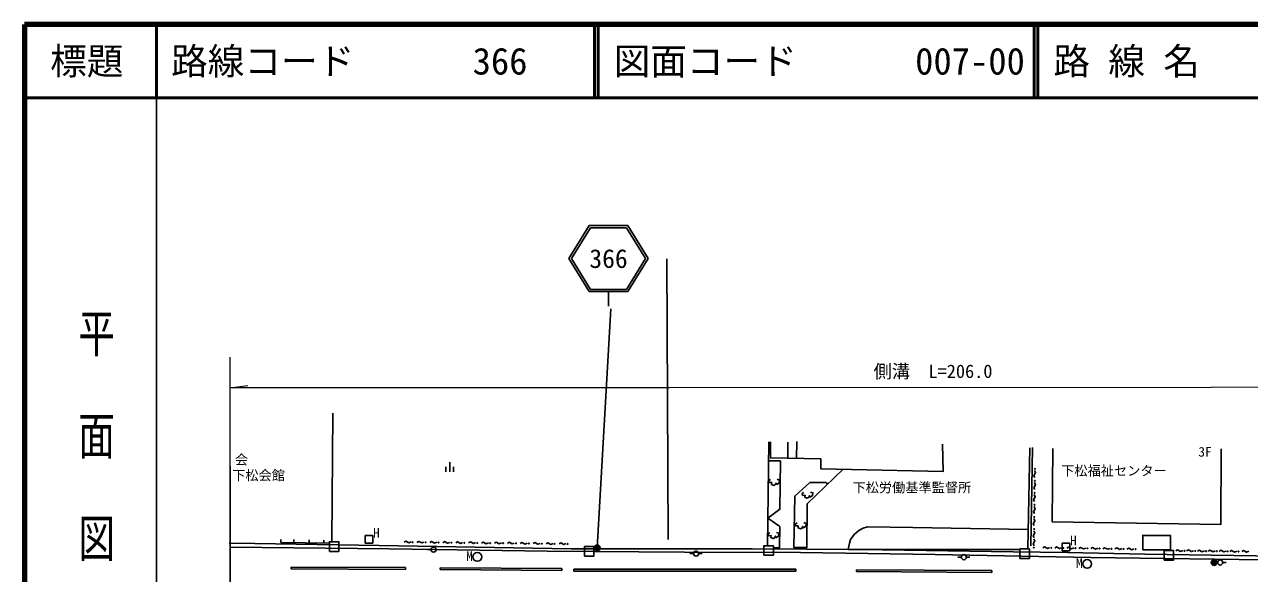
# Model space of a CAD drawing. Units: millimetres at full size, sheet at 1:1000; details may follow other scales. Extents: x 40000 to 680000, y 20000 to 380000.
# Drawn here: x 40000 to 207134, y 305089 to 380000 of the extents above; entities that cross this region are included whole.
import ezdxf
from ezdxf.enums import TextEntityAlignment as Align

# ---------------------------------------------------------------- set-up
doc = ezdxf.new("R2010")
doc.units = ezdxf.units.MM
doc.header["$LTSCALE"] = 1000
for name, color, linetype, lineweight in [('M-BGD', 7, 'Continuous', 25), ('M-BGD-EXST', 7, 'Continuous', 25), ('M-BMK-OTRS', 5, 'Continuous', 25), ('M-BMK-ROW', 30, 'Continuous', 25), ('M-STR-HTXT', 7, 'Continuous', 13), ('M-STR-STRC', 7, 'Continuous', 25), ('M-TTL', 2, 'Continuous', 140), ('M-TTL-BAND', 7, 'Continuous', 25), ('M-TTL-LINE', 7, 'Continuous', 50)]:
    doc.layers.add(name, color=color, linetype=linetype, lineweight=lineweight)
doc.layers.add('M-BMK-HTXT', color=7, linetype='Continuous')
doc.layers.add('M-TTL-TXT', color=7, linetype='Continuous')
doc.styles.add('@ＭＳ ゴシック', font='')
doc.styles.add('ＭＳ ゴシック', font='')
doc.styles.get('@ＭＳ ゴシック').set_extended_font_data('@MS Gothic')
doc.styles.get('ＭＳ ゴシック').set_extended_font_data('MS Gothic')

msp = doc.modelspace()

# ---------------------------------------------------------------- hatches: boundary and pattern name
at = {"layer": 'M-STR-STRC'}
for points in [[(118476, 308789, 1), (117801, 308359, 0.41421), (118354, 308237, 0.41421)], [(202640, 306809, 1), (201965, 306379, 0.41421), (202517, 306256, 0.41421)]]:
    msp.add_hatch(color=256, dxfattribs=at).paths.add_polyline_path(points)

# ---------------------------------------------------------------- linework, layer by layer
at = {"layer": 'M-BGD'}
for p, q in [((81931, 309411), (82090, 326986)), ((141556, 323043), (141365, 308881)), ((144165, 323028), (144131, 320813)), ((145386, 323096), (145351, 320795)), ((176876, 308446), (177146, 322240)), ((177536, 322265), (177281, 308885)), ((97479, 318940), (97479, 319636)), ((98013, 318940), (98013, 320268)), ((98546, 318940), (98546, 319636)), ((74979, 309728), (74974, 309328)), ((81595, 309248), (74974, 309328)), ((76759, 309706), (76754, 309306)), ((78841, 309681), (78836, 309281)), ((80852, 309657), (80847, 309257)), ((95459, 308354), (94982, 308361)), ((96159, 308344), (96636, 308337)), ((131275, 307805), (130798, 307805)), ((131975, 307805), (132453, 307805)), ((76402, 305715), (76403, 305965)), ((91995, 305895), (76403, 305965)), ((91994, 305645), (91995, 305895)), ((96719, 305621), (96720, 305871)), ((113307, 305769), (96720, 305871)), ((167810, 307325), (167333, 307325)), ((168510, 307325), (168988, 307325)), ((202780, 306594), (202302, 306594)), ((203480, 306594), (203957, 306594)), ((91994, 305645), (76402, 305715)), ((113306, 305519), (96719, 305621)), ((113306, 305519), (113307, 305769)), ((145247, 305668), (114954, 305666)), ((114954, 305416), (114954, 305666)), ((145247, 305418), (114954, 305416)), ((145247, 305418), (145247, 305668)), ((153534, 305359), (153536, 305609)), ((172001, 305230), (153534, 305359)), ((172002, 305480), (153536, 305609)), ((172001, 305230), (172002, 305480))]:
    msp.add_line(p, q, dxfattribs=at)
for points in [[(141769, 323041), (141769, 320850), (148634, 320744), (148634, 319383), (165348, 319009), (165259, 322721)], [(203286, 322084), (203217, 311765), (180208, 312155), (180292, 322146)], [(142175, 308609), (143018, 308621), (143035, 311493), (141416, 312651), (143071, 313848), (143145, 320446), (141521, 320468)], [(151685, 319315), (146778, 314616), (146740, 308616), (144960, 308659), (145088, 315627), (147132, 317493), (149355, 317493), (149559, 317279)], [(141785, 317903), (141547, 317767), (141590, 317496), (141946, 317505), (141920, 317242), (142234, 317115), (142514, 317259), (142514, 317437), (142649, 317251), (142963, 317454), (142997, 317844), (142692, 317945)], [(177821, 319147), (177940, 318850), (177718, 318434), (177861, 318198)], [(146346, 316160), (146108, 316025), (146151, 315753), (146507, 315762), (146481, 315499), (146795, 315372), (147075, 315516), (147075, 315694), (147210, 315508), (147524, 315711), (147558, 316101), (147253, 316202)], [(177798, 317504), (177917, 317207), (177695, 316791), (177838, 316555)], [(177752, 314218), (177872, 313921), (177650, 313505), (177792, 313269)], [(177775, 315861), (177894, 315564), (177673, 315148), (177815, 314912)], [(177729, 312575), (177849, 312278), (177627, 311862), (177769, 311626)], [(145414, 311985), (145177, 311850), (145219, 311579), (145575, 311587), (145550, 311324), (145863, 311197), (146143, 311341), (146143, 311519), (146279, 311333), (146593, 311536), (146626, 311926), (146321, 312028)], [(176928, 311092), (161193, 311367), (155035, 311475), (154403, 311276), (153811, 310962), (153182, 310412), (152718, 309727), (152554, 309228), (152396, 308385), (172284, 308362), (175802, 308362)], [(177706, 310932), (177826, 310635), (177604, 310219), (177746, 309983)], [(272740, 306420), (257863, 306646), (238503, 307130), (231684, 307300), (220879, 307438), (211041, 307455), (192868, 307720), (182302, 307957), (174872, 308068), (154118, 308376), (139294, 308452), (114581, 308450), (88380, 308908), (71442, 309172), (67912, 309225)], [(92734, 309395), (92437, 309274), (92020, 309495), (91785, 309352)], [(94496, 309376), (94199, 309255), (93782, 309476), (93547, 309333)], [(96257, 309356), (95961, 309236), (95544, 309457), (95309, 309314)], [(98019, 309337), (97722, 309217), (97306, 309438), (97070, 309295)], [(99781, 309318), (99484, 309198), (99067, 309418), (98832, 309276)], [(101543, 309299), (101246, 309179), (100829, 309399), (100594, 309256)], [(103304, 309280), (103007, 309160), (102591, 309380), (102355, 309237)], [(105066, 309261), (104769, 309141), (104352, 309361), (104117, 309218)], [(106828, 309242), (106531, 309121), (106114, 309342), (105879, 309199)], [(108589, 309223), (108293, 309102), (107876, 309323), (107641, 309180)], [(110351, 309203), (110054, 309083), (109638, 309304), (109402, 309161)], [(112113, 309184), (111816, 309064), (111399, 309285), (111164, 309142)], [(113875, 309165), (113578, 309045), (113161, 309266), (112926, 309123)], [(141693, 310652), (141456, 310517), (141498, 310246), (141854, 310254), (141829, 309992), (142143, 309864), (142422, 310009), (142422, 310186), (142558, 310000), (142872, 310203), (142906, 310593), (142600, 310695)], [(177754, 308850), (177634, 309148), (177856, 309564), (177714, 309800)], [(68054, 308692), (89772, 308436), (111336, 308125), (130033, 308008), (145876, 307953), (164263, 307684), (185504, 307260), (212476, 306918), (235543, 306625), (253551, 306381), (272740, 305999)], [(179867, 308627), (179570, 308507), (179154, 308729), (178918, 308587)], [(181510, 308603), (181213, 308484), (180797, 308706), (180561, 308564)], [(183153, 308579), (182856, 308460), (182440, 308682), (182204, 308540)], [(184796, 308555), (184499, 308436), (184083, 308658), (183847, 308516)], [(186439, 308531), (186142, 308412), (185726, 308634), (185490, 308492)], [(188082, 308507), (187785, 308388), (187369, 308610), (187133, 308468)], [(189725, 308483), (189428, 308364), (189012, 308586), (188776, 308444)], [(191368, 308460), (191071, 308340), (190655, 308563), (190419, 308420)], [(198029, 308220), (197732, 308100), (197316, 308321), (197080, 308178)], [(199504, 308202), (199207, 308082), (198791, 308303), (198555, 308160)], [(200979, 308185), (200682, 308065), (200266, 308286), (200030, 308143)], [(202454, 308168), (202157, 308048), (201741, 308269), (201505, 308126)], [(203930, 308150), (203633, 308030), (203216, 308251), (202981, 308108)], [(205405, 308133), (205108, 308013), (204691, 308234), (204456, 308091)], [(207044, 308114), (206747, 307994), (206330, 308215), (206095, 308072)]]:
    msp.add_lwpolyline(points, dxfattribs=at)
for points in [[(81595, 308111), (82895, 308111), (82895, 309411), (81595, 309411)], [(192571, 308316), (196351, 308316), (196351, 310291), (192571, 310291)], [(116398, 307471), (117698, 307471), (117698, 308771), (116398, 308771)], [(140875, 307581), (142175, 307581), (142175, 308881), (140875, 308881)], [(175802, 307146), (177102, 307146), (177102, 308446), (175802, 308446)], [(195488, 306920), (196788, 306920), (196788, 308220), (195488, 308220)]]:
    msp.add_lwpolyline(points, close=True, dxfattribs=at)
for centre, radius in [((177862, 319378), 50), ((177839, 317735), 50), ((177816, 316092), 50), ((177793, 314449), 50), ((177771, 312806), 50), ((177748, 311163), 50), ((92965, 309354), 50), ((94727, 309335), 50), ((96488, 309316), 50), ((98250, 309297), 50), ((100012, 309278), 50), ((101773, 309258), 50), ((103535, 309239), 50), ((105297, 309220), 50), ((107059, 309201), 50), ((108820, 309182), 50), ((110582, 309163), 50), ((95809, 308349), 350), ((112344, 309144), 50), ((114105, 309125), 50), ((131625, 307805), 350), ((168160, 307325), 350), ((177712, 308620), 50), ((180098, 308585), 50), ((181741, 308561), 50), ((183384, 308537), 50), ((185027, 308514), 50), ((186670, 308490), 50), ((188313, 308466), 50), ((189956, 308442), 50), ((191599, 308418), 50), ((198260, 308179), 50), ((199735, 308161), 50), ((201210, 308144), 50), ((202685, 308127), 50), ((204160, 308109), 50), ((205635, 308092), 50), ((203130, 306594), 350)]:
    msp.add_circle(centre, radius, dxfattribs=at)
at = {"layer": 'M-BGD-EXST'}
for p, q in [((87516, 310265), (86466, 310265)), ((86466, 310265), (86466, 309215)), ((86466, 309215), (87516, 309215)), ((87516, 309215), (87516, 310265)), ((182624, 309223), (181574, 309223)), ((181574, 309223), (181574, 308173)), ((182624, 308173), (182624, 309223)), ((181574, 308173), (182624, 308173))]:
    msp.add_line(p, q, dxfattribs=at)
for centre in [(101786, 307351), (184993, 306395)]:
    msp.add_circle(centre, 600, dxfattribs=at)
at = {"layer": 'M-BMK-OTRS'}
msp.add_line((68051, 284692), (68056, 319728), dxfattribs=at)
at = {"layer": 'M-BMK-ROW'}
msp.add_line((127621, 348022), (127836, 309736), dxfattribs=at)
at = {"layer": 'M-STR-HTXT'}
for p, q in [((68056, 319728), (68058, 334589)), ((68057, 330417), (70489, 330758))]:
    msp.add_line(p, q, dxfattribs=at)
msp.add_lwpolyline([(273540, 330337), (245380, 330577), (201840, 330468), (128023, 330409), (68057, 330417)], dxfattribs=at)
at = {"layer": 'M-STR-STRC'}
for p, q in [((117047, 352562), (114283, 348062)), ((117215, 352262), (114635, 348062)), ((117047, 352562), (122319, 352562)), ((117215, 352262), (122151, 352262)), ((124731, 348062), (122151, 352262)), ((125083, 348062), (122319, 352562)), ((114283, 348062), (117047, 343562)), ((114635, 348062), (117215, 343862)), ((122151, 343862), (124731, 348062)), ((122319, 343562), (125083, 348062)), ((117047, 343562), (122319, 343562)), ((117215, 343862), (122151, 343862)), ((119683, 343562), (119683, 341562)), ((118139, 308574), (120005, 341181))]:
    msp.add_line(p, q, dxfattribs=at)
for centre in [(118139, 308574), (202302, 306594)]:
    msp.add_circle(centre, 400, dxfattribs=at)
at = {"layer": 'M-TTL'}
for p, q in [((40000, 380000), (40000, 20000)), ((680000, 380000), (40000, 380000))]:
    msp.add_line(p, q, dxfattribs=at)
at = {"layer": 'M-TTL-BAND'}
msp.add_line((58000, 370000), (58000, 20000), dxfattribs=at)
at = {"layer": 'M-TTL-LINE'}
for p, q in [((58000, 380000), (58000, 370000)), ((117750, 380000), (117750, 370000)), ((118250, 380000), (118250, 370000)), ((177750, 380000), (177750, 370000)), ((178250, 380000), (178250, 370000)), ((40000, 370000), (680000, 370000))]:
    msp.add_line(p, q, dxfattribs=at)

# ---------------------------------------------------------------- texts
at = {"layer": 'M-BGD-EXST', "style": 'ＭＳ ゴシック'}
for s, p in [('H', (87557, 309561)), ('H', (182665, 308520)), ('M', (100264, 306410)), ('M', (183471, 305454))]:
    msp.add_text(s, height=1320, dxfattribs=at).set_placement(p, align=Align.BOTTOM_LEFT)
at = {"layer": 'M-BMK-HTXT', "style": 'ＭＳ ゴシック'}
for s, p in [('会', (68705, 319557)), ('3F', (200162, 320638)), ('下松会館', (68334, 317426)), ('下松福祉センター', (181440, 318061)), ('下松労働基準監督所', (152969, 315772))]:
    msp.add_text(s, height=1320, dxfattribs=at).set_placement(p, align=Align.BOTTOM_LEFT)
at = {"layer": 'M-STR-HTXT', "style": 'ＭＳ ゴシック'}
msp.add_text('側溝\u3000L=206.0', height=1833, rotation=0.046, dxfattribs=at).set_placement((155836, 331210), align=Align.BOTTOM_LEFT)
at = {"layer": 'M-STR-STRC', "style": 'ＭＳ ゴシック'}
msp.add_text('366', height=2566, dxfattribs=at).set_placement((119683, 348062), align=Align.MIDDLE_CENTER)
at = {"layer": 'M-TTL-BAND', "style": '@ＭＳ ゴシック', "width": 1.4}
msp.add_text('平  面  図', height=3666, rotation=270, dxfattribs=at).set_placement((49777, 306475), align=Align.MIDDLE_RIGHT)
at = {"layer": 'M-TTL-TXT', "style": 'ＭＳ ゴシック'}
msp.add_text('標題', height=3666, dxfattribs=at).set_placement((48500, 375000), align=Align.MIDDLE_CENTER)
for s, p in [('路線コード', (60000, 375000)), ('366', (101142, 375000)), ('図面コード', (120380, 375000)), ('007-00', (161521, 375000)), ('路 線 名', (180380, 375000))]:
    msp.add_text(s, height=3666, dxfattribs=at).set_placement(p, align=Align.MIDDLE_LEFT)

doc.saveas('drawing.dxf')
